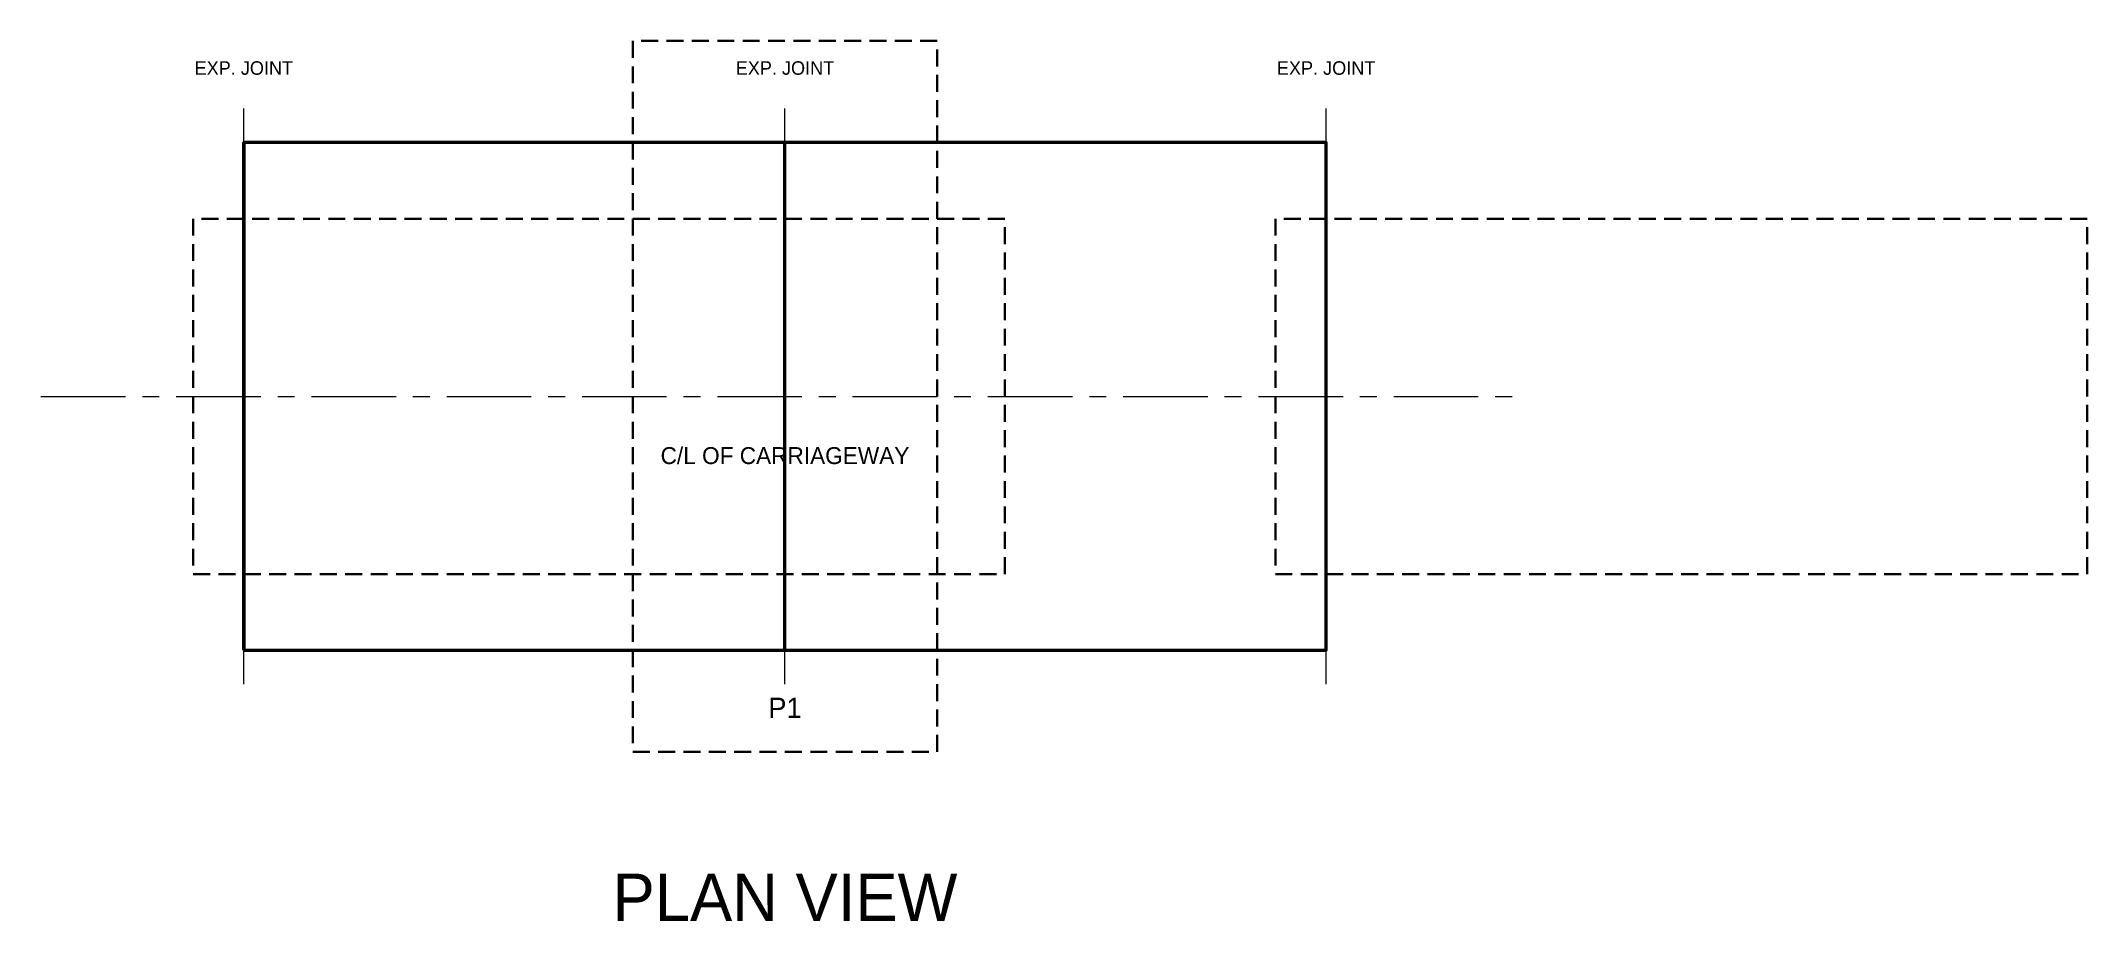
# Model space of a CAD drawing. Header units: metres. Extents: x -26 to 40, y -14 to 132.
# Drawn here: x -3 to 27.25, y -14 to -1 of the extents above.
import ezdxf
from ezdxf.enums import TextEntityAlignment as Align

# ---------------------------------------------------------------- set-up
doc = ezdxf.new("R2010")
doc.units = ezdxf.units.M
doc.linetypes.add('CENTER', pattern=[2, 1.25, -0.25, 0.25, -0.25])
doc.linetypes.add('HIDDEN', pattern=[0.375, 0.25, -0.125])
for name, color, linetype, lineweight in [('A-DIM', 1, 'CONTINUOUS', 18), ('A-GRID', 8, 'CENTER', 15), ('A-TEXT', 7, 'CONTINUOUS', 18), ('S-ABUT', 5, 'CONTINUOUS', 50), ('S-DECK', 4, 'CONTINUOUS', 50), ('S-FNDTN', 2, 'HIDDEN', 35), ('S-PIER', 3, 'CONTINUOUS', 50)]:
    doc.layers.add(name, color=color, linetype=linetype, lineweight=lineweight)

msp = doc.modelspace()

# ---------------------------------------------------------------- linework, layer by layer
at = {"layer": 'A-DIM', "linetype": 'CONTINUOUS'}
for p, q in [((0, -10.5), (0, -2)), ((8, -10.5), (8, -2)), ((16, -10.5), (16, -2))]:
    msp.add_line(p, q, dxfattribs=at)
at = {"layer": 'A-GRID', "linetype": 'CENTER'}
msp.add_line((-3, -6.25), (19, -6.25), dxfattribs=at)
at = {"layer": 'S-ABUT', "linetype": 'CONTINUOUS'}
for p, q in [((0, -10), (0, -2.5)), ((16, -10), (16, -2.5))]:
    msp.add_line(p, q, dxfattribs=at)
at = {"layer": 'S-DECK', "linetype": 'CONTINUOUS'}
msp.add_lwpolyline([(0, -10), (16, -10), (16, -2.5), (0, -2.5)], close=True, dxfattribs=at)
at = {"layer": 'S-FNDTN', "linetype": 'HIDDEN'}
for points in [[(5.75, -11.5), (10.25, -11.5), (10.25, -1), (5.75, -1)], [(-0.75, -8.875), (11.25, -8.875), (11.25, -3.625), (-0.75, -3.625)], [(15.25, -8.875), (27.25, -8.875), (27.25, -3.625), (15.25, -3.625)]]:
    msp.add_lwpolyline(points, close=True, dxfattribs=at)
at = {"layer": 'S-PIER', "linetype": 'CONTINUOUS'}
msp.add_line((8, -10), (8, -2.5), dxfattribs=at)

# ---------------------------------------------------------------- texts
at = {"layer": 'A-DIM'}
for p in [(0, -1.5), (8, -1.5), (16, -1.5)]:
    msp.add_text('EXP. JOINT', height=0.2, dxfattribs=at).set_placement(p, align=Align.CENTER)
at = {"layer": 'A-GRID'}
msp.add_text('C/L OF CARRIAGEWAY', height=0.25, dxfattribs=at).set_placement((8, -7.25), align=Align.CENTER)
at = {"layer": 'A-TEXT'}
for s, height, p in [('P1', 0.3, (8, -11)), ('PLAN VIEW', 0.7, (8, -14))]:
    msp.add_text(s, height=height, dxfattribs=at).set_placement(p, align=Align.CENTER)

doc.saveas('drawing.dxf')
